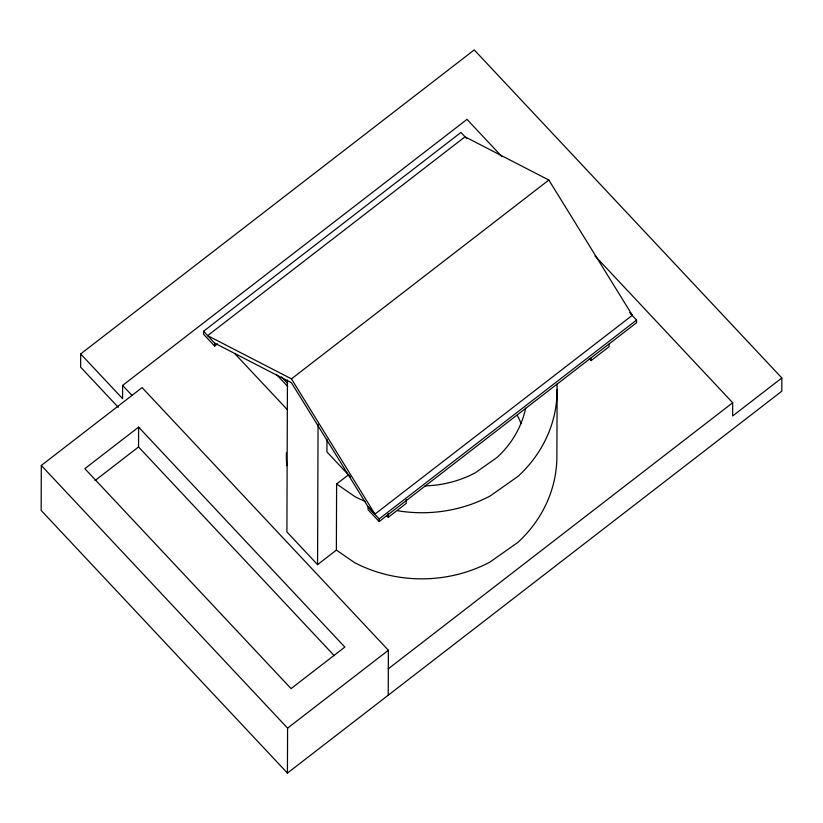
<?xml version="1.0" encoding="UTF-8"?>
<svg xmlns="http://www.w3.org/2000/svg" width="823" height="823" viewBox="0 0 823 823"><rect width="100%" height="100%" fill="white"/><g stroke="black" fill="none" stroke-linecap="round" stroke-linejoin="round"><path stroke-width="1.23" d="M388.219 695.229L388.384 650.273L142.101 387.602L41.304 465.468L41.15 510.425L287.422 773.085L781.809 391.192L781.85 377.973L474.254 49.915L80.675 353.941L80.633 367.161L118.296 407.334M502.081 156.792L467.001 119.376L122.617 385.411L122.576 398.63L80.675 353.941M334.241 655.684L138.542 446.951L138.614 427.116L84.841 468.657L291.075 688.614L344.847 647.073L138.614 427.116M466.775 138.686L460.931 132.452L203.548 331.278L203.538 334.22L214.649 346.072L217.56 343.819M214.649 346.072L214.659 343.129L203.548 331.278M287.433 380.041L286.908 531.936L317.565 564.64L336.37 550.103L336.607 483.996L348.736 474.624M287.422 773.085L287.587 728.129L41.304 465.468M317.565 564.64L318.059 424.226M326.978 439.317L326.937 451.909L350.577 477.134M379.166 521.545L379.177 518.902L368.066 507.05L368.056 509.694L379.166 521.545L636.56 322.719L636.57 320.075L630.583 313.697M406.264 499.561L406.243 503.398L388.25 517.307L388.261 513.521M557.12 389.279L556.893 455.386A135.26 122.792 0.2 0 1 517.862 542.408L489.983 562.058A135.26 122.792 0.2 0 1 354.723 562.737L336.37 550.103M609.041 344.23L609.041 346.75L591.037 360.649L591.048 358.098M595.029 255.922L732.696 402.756L732.655 415.975L781.85 377.973M94.923 480.653L138.542 446.951M548.848 180.042L465.026 136.813L207.633 335.64L291.455 378.868L548.848 180.042L632.352 315.281L374.959 514.108L367.943 506.618L291.445 382.726L214.659 343.129M379.177 518.902L636.57 320.075M287.587 728.129L388.384 650.273M388.312 668.78L732.696 402.756M336.607 483.996L354.95 496.619A135.26 122.792 0.2 0 0 365.042 501.341M629.718 312.473L632.352 315.281M589.289 358.787L591.037 360.649M281.476 376.883L287.608 383.425M276.312 374.331L287.731 386.512M234.967 353.818L287.515 409.864M386.491 515.435L388.25 517.307M122.617 385.411L131.906 395.307M291.455 378.868L374.959 514.108M286.785 465.684A135.26 122.792 0.2 0 1 286.404 452.907M556.965 384.166A135.26 122.792 0.2 0 1 518.089 476.301L490.21 495.95A135.26 122.792 0.2 0 1 397.499 510.713M525.671 408.187A105.725 95.972 0.2 0 1 497.071 457.434L475.283 472.803A105.725 95.972 0.2 0 1 425.007 485.879M517.358 415.389A105.725 95.972 0.2 0 1 521.082 423.547"/></g></svg>
